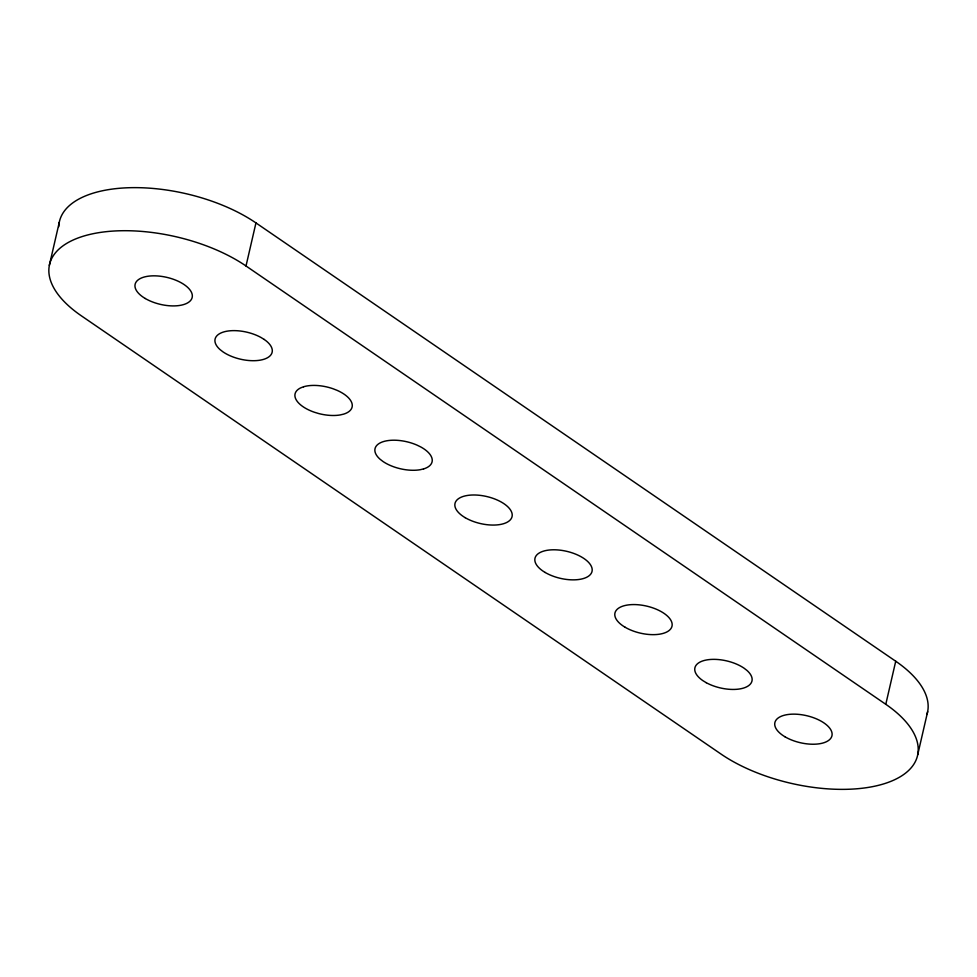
<?xml version="1.0" encoding="UTF-8"?>
<svg xmlns="http://www.w3.org/2000/svg" width="977" height="977" viewBox="0 0 977 977"><rect width="100%" height="100%" fill="white"/><g stroke="black" fill="none" stroke-linecap="round" stroke-linejoin="round"><path stroke-width="1.47" d="M49.338 265.378L59.279 222.316M246.009 265.988A117.13 55.53 13 0 0 83.668 236.092A117.13 55.53 13 0 0 81.274 315.766L721.05 754.085A117.13 55.53 13 0 0 883.391 783.981A117.13 55.53 13 0 0 885.785 704.295L246.009 265.988L255.95 222.915A117.13 55.53 13 0 0 131.223 187.669A117.13 55.53 13 0 0 58.791 226.676M885.785 704.295L895.726 661.234L255.95 222.915M917.721 754.684L927.661 711.622M895.726 661.234A117.13 55.53 13 0 1 926.941 714.431M303.591 386.758L300.623 387.906A29.286 13.886 13 0 0 314.313 412.221L318.673 413.54A29.286 13.886 13 0 0 340.106 414.956L343.574 414.15A29.286 13.886 13 0 0 336.992 390.299L332.852 388.687A29.286 13.886 13 0 0 303.591 386.758M423.554 468.936L420.086 469.742A29.286 13.886 13 0 1 382.96 461.462L380.09 459.251A29.286 13.886 13 0 1 382.007 442.08A29.286 13.886 13 0 1 416.959 445.097L420.769 446.953A29.286 13.886 13 0 1 423.554 468.936M264.205 339.446L260.822 337.383A29.286 13.886 13 0 0 223.623 331.972A29.286 13.886 13 0 0 220.143 349.668L223.025 351.891A29.286 13.886 13 0 0 263.607 359.365A29.286 13.886 13 0 0 264.205 339.446M706.237 682.691L702.854 680.627A29.286 13.886 13 0 1 703.452 660.696A29.286 13.886 13 0 1 744.034 668.17L746.904 670.393A29.286 13.886 13 0 1 743.436 688.101A29.286 13.886 13 0 1 706.237 682.691M625.085 627.234A29.286 13.886 13 0 0 671.749 627.039A29.286 13.886 13 0 0 633.584 604.568A29.286 13.886 13 0 0 625.085 627.234M465.137 517.651A29.286 13.886 13 0 0 511.801 517.456A29.286 13.886 13 0 0 473.637 494.985A29.286 13.886 13 0 0 465.137 517.651M545.105 572.437A29.286 13.886 13 0 0 591.781 572.241A29.286 13.886 13 0 0 553.617 549.782A29.286 13.886 13 0 0 545.105 572.437M145.255 298.498A29.286 13.886 13 0 0 191.919 298.303A29.286 13.886 13 0 0 153.755 275.832A29.286 13.886 13 0 0 145.255 298.498M785.019 736.805A29.286 13.886 13 0 0 831.696 736.609A29.286 13.886 13 0 0 793.532 714.138A29.286 13.886 13 0 0 785.019 736.805"/></g></svg>
